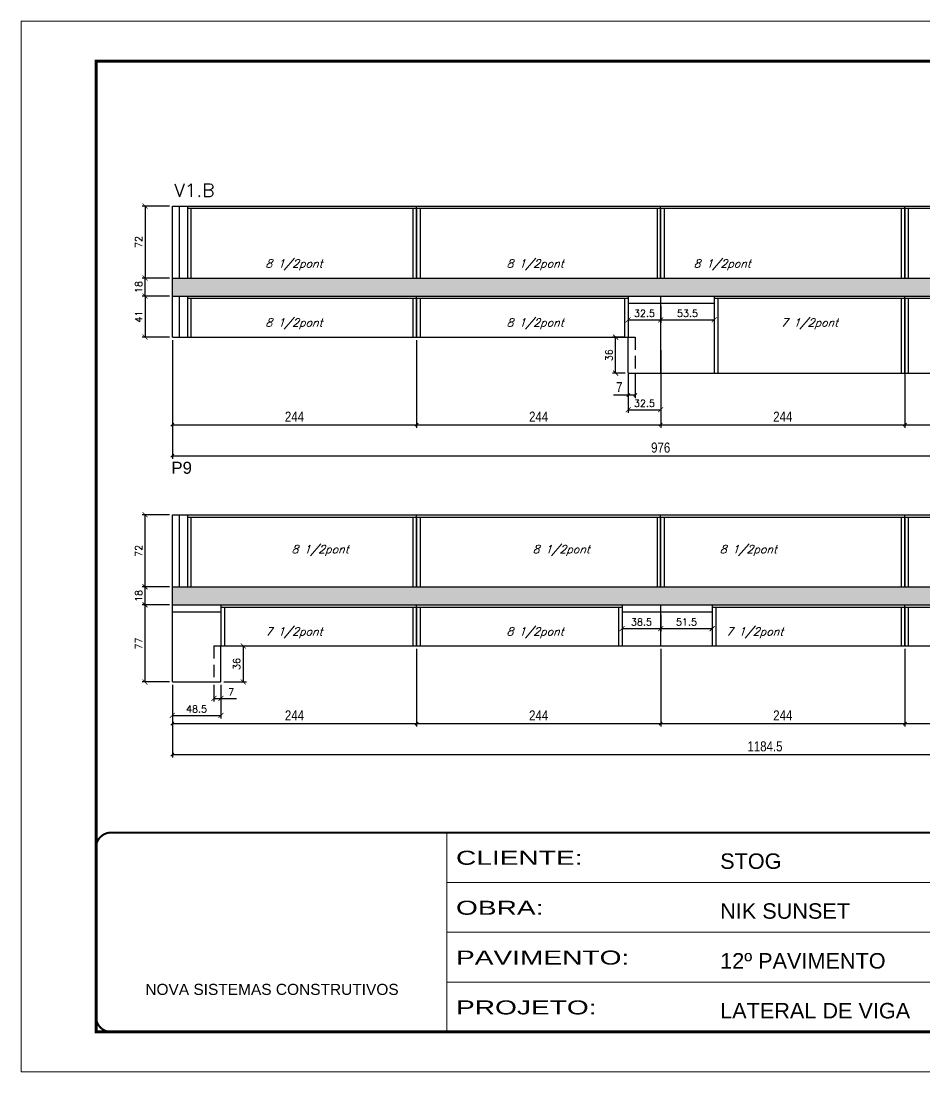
# Model space of a CAD drawing. Extents: x -10448 to -1189, y -11772 to 17235.
# Drawn here: x -7265 to -6361, y 14646 to 15696 of the extents above; entities that cross this region are included whole.
import ezdxf

# ---------------------------------------------------------------- set-up
doc = ezdxf.new("R2010")
doc.units = 0
for name, pattern in [('CONTINUO', [0]), ('DASHED', [0.75, 0.5, -0.25]), ('HIDDEN', [0.375, 0.25, -0.125])]:
    doc.linetypes.add(name, pattern=pattern)
for name, color, linetype in [('5', 5, 'Continuous'), ('COTA', 241, 'Continuous'), ('Painéis', 200, 'Continuous'), ('SARR_2.2x7', 40, 'Continuous'), ('SARR_3.5x7', 81, 'Continuous'), ('texto', 7, 'Continuous')]:
    doc.layers.add(name, color=color, linetype=linetype)
for name, color, linetype, lineweight in [('Folhas', 255, 'Continuous', 9), ('SARRAFO DE PRESSAO', 251, 'DASHED', 9), ('Texto Seção', 7, 'Continuous', 15)]:
    doc.layers.add(name, color=color, linetype=linetype, lineweight=lineweight)
doc.styles.add('ARIAL', font='arial.ttf')
doc.styles.add('COTA TECNICA', font='techl___.ttf', dxfattribs={"height": 10})
doc.styles.add('REGUA-120', font='ROMANS.shx', dxfattribs={"height": 15})
doc.styles.add('Romans', font='romans.shx')
doc.styles.get("Standard").update_dxf_attribs({"font": 'arial.ttf'})
doc.styles.add('Tecnologia', font='')
doc.styles.get('Tecnologia').set_extended_font_data('Forgotten Futurist')
doc.dimstyles.new('Cota Paínel', dxfattribs={"dimtxt": 7, "dimasz": 5, "dimexe": 3, "dimexo": 3, "dimgap": 3, "dimtad": 1, "dimdec": 1, "dimzin": 12, "dimdsep": 46, "dimtxsty": 'Romans', "dimblk": 'ARCHTICK', "dimcen": 0, "dimclrd": 4, "dimclre": 4, "dimclrt": 1, "dimadec": 1, "dimazin": 3, "dimtfac": 1, "dimtdec": 1, "dimtmove": 0, "dimatfit": 3, "dimldrblk": 'OBLIQUE', "dimfxl": 1, "dimtolj": 1, "dimtzin": 12, "dimarcsym": 0})
doc.dimstyles.new('PAINEL', dxfattribs={"dimtxt": 10, "dimasz": 3, "dimexe": 3, "dimexo": 3, "dimgap": 3, "dimtad": 1, "dimdec": 1, "dimzin": 12, "dimdsep": 46, "dimtxsty": 'COTA TECNICA', "dimblk1": 'OBLIQUE', "dimblk2": 'OBLIQUE', "dimsah": 1, "dimcen": 0.9, "dimclrd": 4, "dimclre": 4, "dimclrt": 240, "dimadec": 1, "dimazin": 3, "dimtfac": 1, "dimtdec": 1, "dimtmove": 0, "dimatfit": 3, "dimfxl": 1, "dimtolj": 1, "dimtzin": 12, "dimarcsym": 0})

# ---------------------------------------------------------------- blocks, each defined once
blk = doc.blocks.new('9999999999')
at = {"color": 30, "linetype": 'CONTINUO'}
for p, q in [((98564.6, 34230.2), (98564.6, 34429.4)), ((98564.6, 34379.6), (99584, 34379.6)), ((98564.6, 34329.8), (99488, 34329.8)), ((98564.6, 34280), (99488, 34280))]:
    blk.add_line(p, q, dxfattribs=at)
at = {"color": 30, "linetype": 'CONTINUO', "const_width": 2}
blk.add_lwpolyline([(99584, 34230.2), (99584, 34414.4, 0.414214), (99569, 34429.4), (98229, 34429.4, 0.414214), (98214, 34414.4), (98214, 34245.2, 0.414214), (98229, 34230.2), (99584, 34230.2)], format="xyb", dxfattribs=at)
at = {"layer": 'Folhas'}
blk.add_lwpolyline([(98139, 34190.2), (99624, 34190.2), (99624, 35240.2), (98139, 35240.2)], close=True, dxfattribs=at)
at = {"layer": 'Folhas', "color": 30, "const_width": 3}
blk.add_lwpolyline([(98214, 34230.2), (99584, 34230.2), (99584, 35200.2), (98214, 35200.2)], close=True, dxfattribs=at)
at = {"color": 7, "linetype": 'Continuous', "ltscale": 5, "style": 'ARIAL'}
for s, height, p in [('STOG', 15.48, (98837.7, 34393.1)), ('NIK SUNSET', 15.48, (98837.7, 34343.3)), ('12º PAVIMENTO', 15.483, (98837.7, 34293.5)), ('NOVA SISTEMAS CONSTRUTIVOS', 11.059, (98263.2, 34267.2)), ('LATERAL DE VIGA', 15.483, (98837.7, 34243.7))]:
    blk.add_text(s, height=height, dxfattribs=at).set_placement(p)
at = {"layer": 'Folhas', "color": 7, "style": 'Tecnologia', "width": 1.5}
for s, p in [('CLIENTE:', (98573.7, 34397.2)), ('OBRA:', (98573.7, 34347.3)), ('PAVIMENTO:', (98573.7, 34297.5)), ('PROJETO:', (98573.7, 34247.7))]:
    blk.add_text(s, height=14, dxfattribs=at).set_placement(p)
blk = doc.blocks.new('_Oblique')
at = {"color": 0, "linetype": 'ByBlock', "lineweight": -2}
blk.add_line((-0.5, -0.5), (0.5, 0.5), dxfattribs=at)
blk = doc.blocks.new('*D52')
at = {"layer": 'COTA', "color": 4, "linetype": 'ByBlock', "lineweight": -2, "transparency": 16777216}
for p, q in [((-7113.5, 15376.8), (-7113.5, 15289.3)), ((-6869.5, 15376.8), (-6869.5, 15289.3)), ((-7113.5, 15292.3), (-6869.5, 15292.3))]:
    blk.add_line(p, q, dxfattribs=at)
at = {"layer": 'Defpoints', "color": 0, "linetype": 'ByBlock', "transparency": 16777216}
for p in [(-7113.5, 15379.8), (-6869.5, 15379.8), (-6869.5, 15292.3)]:
    blk.add_point(p, dxfattribs=at)
at = {"layer": 'COTA', "color": 4, "linetype": 'ByBlock', "lineweight": -2, "transparency": 16777216, "xscale": 3, "yscale": 3, "zscale": 3, "rotation": 180}
blk.add_blockref('_Oblique', (-7113.5, 15292.3), dxfattribs=at)
at = {"layer": 'COTA', "color": 4, "linetype": 'ByBlock', "lineweight": -2, "transparency": 16777216, "xscale": 3, "yscale": 3, "zscale": 3}
blk.add_blockref('_Oblique', (-6869.5, 15292.3), dxfattribs=at)
at = {"layer": 'COTA', "color": 240, "linetype": 'ByBlock', "transparency": 16777216, "insert": (-6991.5, 15300.4), "char_height": 10, "attachment_point": 5, "style": 'COTA TECNICA'}
blk.add_mtext('\\A1;244', dxfattribs=at)
blk = doc.blocks.new('*D53')
at = {"layer": 'COTA', "color": 4, "linetype": 'ByBlock', "lineweight": -2, "transparency": 16777216}
for p, q in [((-6869.5, 15376.8), (-6869.5, 15289.3)), ((-6625.5, 15366.8), (-6625.5, 15289.3)), ((-6869.5, 15292.3), (-6625.5, 15292.3))]:
    blk.add_line(p, q, dxfattribs=at)
at = {"layer": 'Defpoints', "color": 0, "linetype": 'ByBlock', "transparency": 16777216}
for p in [(-6869.5, 15379.8), (-6625.5, 15369.8), (-6625.5, 15292.3)]:
    blk.add_point(p, dxfattribs=at)
at = {"layer": 'COTA', "color": 4, "linetype": 'ByBlock', "lineweight": -2, "transparency": 16777216, "xscale": 3, "yscale": 3, "zscale": 3, "rotation": 180}
blk.add_blockref('_Oblique', (-6869.5, 15292.3), dxfattribs=at)
at = {"layer": 'COTA', "color": 4, "linetype": 'ByBlock', "lineweight": -2, "transparency": 16777216, "xscale": 3, "yscale": 3, "zscale": 3}
blk.add_blockref('_Oblique', (-6625.5, 15292.3), dxfattribs=at)
at = {"layer": 'COTA', "color": 240, "linetype": 'ByBlock', "transparency": 16777216, "insert": (-6747.5, 15300.4), "char_height": 10, "attachment_point": 5, "style": 'COTA TECNICA'}
blk.add_mtext('\\A1;244', dxfattribs=at)
blk = doc.blocks.new('*D54')
at = {"layer": 'COTA', "color": 4, "linetype": 'ByBlock', "lineweight": -2, "transparency": 16777216}
for p, q in [((-7113.5, 15376.8), (-7113.5, 15258.3)), ((-6137.5, 15366.8), (-6137.5, 15258.3)), ((-7113.5, 15261.3), (-6137.5, 15261.3))]:
    blk.add_line(p, q, dxfattribs=at)
at = {"layer": 'Defpoints', "color": 0, "linetype": 'ByBlock', "transparency": 16777216}
for p in [(-7113.5, 15379.8), (-6137.5, 15369.8), (-6137.5, 15261.3)]:
    blk.add_point(p, dxfattribs=at)
at = {"layer": 'COTA', "color": 4, "linetype": 'ByBlock', "lineweight": -2, "transparency": 16777216, "xscale": 3, "yscale": 3, "zscale": 3, "rotation": 180}
blk.add_blockref('_Oblique', (-7113.5, 15261.3), dxfattribs=at)
at = {"layer": 'COTA', "color": 4, "linetype": 'ByBlock', "lineweight": -2, "transparency": 16777216, "xscale": 3, "yscale": 3, "zscale": 3}
blk.add_blockref('_Oblique', (-6137.5, 15261.3), dxfattribs=at)
at = {"layer": 'COTA', "color": 240, "linetype": 'ByBlock', "transparency": 16777216, "insert": (-6625.5, 15269.4), "char_height": 10, "attachment_point": 5, "style": 'COTA TECNICA'}
blk.add_mtext('\\A1;976', dxfattribs=at)
blk = doc.blocks.new('*D55')
at = {"layer": 'COTA', "color": 4, "linetype": 'ByBlock', "lineweight": -2, "transparency": 16777216}
for p, q in [((-6381.5, 15366.8), (-6381.5, 15289.3)), ((-6137.5, 15354.6), (-6137.5, 15289.3)), ((-6381.5, 15292.3), (-6137.5, 15292.3))]:
    blk.add_line(p, q, dxfattribs=at)
at = {"layer": 'Defpoints', "color": 0, "linetype": 'ByBlock', "transparency": 16777216}
for p in [(-6381.5, 15369.8), (-6137.5, 15357.6), (-6137.5, 15292.3)]:
    blk.add_point(p, dxfattribs=at)
at = {"layer": 'COTA', "color": 4, "linetype": 'ByBlock', "lineweight": -2, "transparency": 16777216, "xscale": 3, "yscale": 3, "zscale": 3, "rotation": 180}
blk.add_blockref('_Oblique', (-6381.5, 15292.3), dxfattribs=at)
at = {"layer": 'COTA', "color": 4, "linetype": 'ByBlock', "lineweight": -2, "transparency": 16777216, "xscale": 3, "yscale": 3, "zscale": 3}
blk.add_blockref('_Oblique', (-6137.5, 15292.3), dxfattribs=at)
at = {"layer": 'COTA', "color": 240, "linetype": 'ByBlock', "transparency": 16777216, "insert": (-6259.5, 15300.4), "char_height": 10, "attachment_point": 5, "style": 'COTA TECNICA'}
blk.add_mtext('\\A1;244', dxfattribs=at)
blk = doc.blocks.new('*D56')
at = {"layer": 'COTA', "color": 4, "linetype": 'ByBlock', "lineweight": -2, "transparency": 16777216}
for p, q in [((-6625.5, 15366.8), (-6625.5, 15289.3)), ((-6381.5, 15340.8), (-6381.5, 15289.3)), ((-6625.5, 15292.3), (-6381.5, 15292.3))]:
    blk.add_line(p, q, dxfattribs=at)
at = {"layer": 'Defpoints', "color": 0, "linetype": 'ByBlock', "transparency": 16777216}
for p in [(-6625.5, 15369.8), (-6381.5, 15343.8), (-6381.5, 15292.3)]:
    blk.add_point(p, dxfattribs=at)
at = {"layer": 'COTA', "color": 4, "linetype": 'ByBlock', "lineweight": -2, "transparency": 16777216, "xscale": 3, "yscale": 3, "zscale": 3, "rotation": 180}
blk.add_blockref('_Oblique', (-6625.5, 15292.3), dxfattribs=at)
at = {"layer": 'COTA', "color": 4, "linetype": 'ByBlock', "lineweight": -2, "transparency": 16777216, "xscale": 3, "yscale": 3, "zscale": 3}
blk.add_blockref('_Oblique', (-6381.5, 15292.3), dxfattribs=at)
at = {"layer": 'COTA', "color": 240, "linetype": 'ByBlock', "transparency": 16777216, "insert": (-6503.5, 15300.4), "char_height": 10, "attachment_point": 5, "style": 'COTA TECNICA'}
blk.add_mtext('\\A1;244', dxfattribs=at)
blk = doc.blocks.new('_ArchTick')
at = {"color": 0, "linetype": 'ByBlock', "const_width": 0.15}
blk.add_lwpolyline([(-0.5, -0.5), (0.5, 0.5)], dxfattribs=at)
blk = doc.blocks.new('*D57')
at = {"layer": 'COTA', "color": 4, "lineweight": -2, "transparency": 16777216}
for p, q in [((-6658, 15410.8), (-6658, 15394.1)), ((-6625.5, 15410.8), (-6625.5, 15394.1)), ((-6658, 15397.1), (-6625.5, 15397.1))]:
    blk.add_line(p, q, dxfattribs=at)
at = {"layer": 'Defpoints', "color": 0, "transparency": 16777216}
for p in [(-6658, 15413.8), (-6625.5, 15413.8), (-6625.5, 15397.1)]:
    blk.add_point(p, dxfattribs=at)
at = {"layer": 'COTA', "color": 4, "lineweight": -2, "transparency": 16777216, "xscale": 5, "yscale": 5, "zscale": 5, "rotation": 180}
blk.add_blockref('_ArchTick', (-6658, 15397.1), dxfattribs=at)
at = {"layer": 'COTA', "color": 4, "lineweight": -2, "transparency": 16777216, "xscale": 5, "yscale": 5, "zscale": 5}
blk.add_blockref('_ArchTick', (-6625.5, 15397.1), dxfattribs=at)
at = {"layer": 'COTA', "color": 1, "transparency": 16777216, "insert": (-6641.8, 15403.6), "char_height": 7, "attachment_point": 5, "style": 'Romans'}
blk.add_mtext('\\A1;32.5', dxfattribs=at)
blk = doc.blocks.new('*D58')
at = {"layer": 'COTA', "color": 4, "lineweight": -2, "transparency": 16777216}
for p, q in [((-6625.5, 15410.8), (-6625.5, 15394.1)), ((-6572, 15410.8), (-6572, 15394.1)), ((-6625.5, 15397.1), (-6572, 15397.1))]:
    blk.add_line(p, q, dxfattribs=at)
at = {"layer": 'Defpoints', "color": 0, "transparency": 16777216}
for p in [(-6625.5, 15413.8), (-6572, 15413.8), (-6572, 15397.1)]:
    blk.add_point(p, dxfattribs=at)
at = {"layer": 'COTA', "color": 4, "lineweight": -2, "transparency": 16777216, "xscale": 5, "yscale": 5, "zscale": 5, "rotation": 180}
blk.add_blockref('_ArchTick', (-6625.5, 15397.1), dxfattribs=at)
at = {"layer": 'COTA', "color": 4, "lineweight": -2, "transparency": 16777216, "xscale": 5, "yscale": 5, "zscale": 5}
blk.add_blockref('_ArchTick', (-6572, 15397.1), dxfattribs=at)
at = {"layer": 'COTA', "color": 1, "transparency": 16777216, "insert": (-6598.8, 15403.6), "char_height": 7, "attachment_point": 5, "style": 'Romans'}
blk.add_mtext('\\A1;53.5', dxfattribs=at)
blk = doc.blocks.new('*D60')
at = {"layer": 'COTA', "color": 4, "linetype": 'ByBlock', "lineweight": -2, "transparency": 16777216}
for p, q in [((-6869.5, 15068.3), (-6869.5, 14990.8)), ((-7113.5, 15032.3), (-7113.5, 14990.8)), ((-7113.5, 14993.8), (-6869.5, 14993.8))]:
    blk.add_line(p, q, dxfattribs=at)
at = {"layer": 'Defpoints', "color": 0, "linetype": 'ByBlock', "transparency": 16777216}
for p in [(-6869.5, 15071.3), (-7113.5, 15035.3), (-6869.5, 14993.8)]:
    blk.add_point(p, dxfattribs=at)
at = {"layer": 'COTA', "color": 4, "linetype": 'ByBlock', "lineweight": -2, "transparency": 16777216, "xscale": 3, "yscale": 3, "zscale": 3, "rotation": 180}
blk.add_blockref('_Oblique', (-7113.5, 14993.8), dxfattribs=at)
at = {"layer": 'COTA', "color": 4, "linetype": 'ByBlock', "lineweight": -2, "transparency": 16777216, "xscale": 3, "yscale": 3, "zscale": 3}
blk.add_blockref('_Oblique', (-6869.5, 14993.8), dxfattribs=at)
at = {"layer": 'COTA', "color": 240, "linetype": 'ByBlock', "transparency": 16777216, "insert": (-6991.5, 15001.9), "char_height": 10, "attachment_point": 5, "style": 'COTA TECNICA'}
blk.add_mtext('\\A1;244', dxfattribs=at)
blk = doc.blocks.new('*D61')
at = {"layer": 'COTA', "color": 4, "linetype": 'ByBlock', "lineweight": -2, "transparency": 16777216}
for p, q in [((-6869.5, 15068.3), (-6869.5, 14990.8)), ((-6625.5, 15068.3), (-6625.5, 14990.8)), ((-6869.5, 14993.8), (-6625.5, 14993.8))]:
    blk.add_line(p, q, dxfattribs=at)
at = {"layer": 'Defpoints', "color": 0, "linetype": 'ByBlock', "transparency": 16777216}
for p in [(-6869.5, 15071.3), (-6625.5, 15071.3), (-6625.5, 14993.8)]:
    blk.add_point(p, dxfattribs=at)
at = {"layer": 'COTA', "color": 4, "linetype": 'ByBlock', "lineweight": -2, "transparency": 16777216, "xscale": 3, "yscale": 3, "zscale": 3, "rotation": 180}
blk.add_blockref('_Oblique', (-6869.5, 14993.8), dxfattribs=at)
at = {"layer": 'COTA', "color": 4, "linetype": 'ByBlock', "lineweight": -2, "transparency": 16777216, "xscale": 3, "yscale": 3, "zscale": 3}
blk.add_blockref('_Oblique', (-6625.5, 14993.8), dxfattribs=at)
at = {"layer": 'COTA', "color": 240, "linetype": 'ByBlock', "transparency": 16777216, "insert": (-6747.5, 15001.9), "char_height": 10, "attachment_point": 5, "style": 'COTA TECNICA'}
blk.add_mtext('\\A1;244', dxfattribs=at)
blk = doc.blocks.new('*D62')
at = {"layer": 'COTA', "color": 4, "linetype": 'ByBlock', "lineweight": -2, "transparency": 16777216}
for p, q in [((-5929, 15068.3), (-5929, 14959.8)), ((-7113.5, 15032.3), (-7113.5, 14959.8)), ((-7113.5, 14962.8), (-5929, 14962.8))]:
    blk.add_line(p, q, dxfattribs=at)
at = {"layer": 'Defpoints', "color": 0, "linetype": 'ByBlock', "transparency": 16777216}
for p in [(-5929, 15071.3), (-7113.5, 15035.3), (-5929, 14962.8)]:
    blk.add_point(p, dxfattribs=at)
at = {"layer": 'COTA', "color": 4, "linetype": 'ByBlock', "lineweight": -2, "transparency": 16777216, "xscale": 3, "yscale": 3, "zscale": 3, "rotation": 180}
blk.add_blockref('_Oblique', (-7113.5, 14962.8), dxfattribs=at)
at = {"layer": 'COTA', "color": 4, "linetype": 'ByBlock', "lineweight": -2, "transparency": 16777216, "xscale": 3, "yscale": 3, "zscale": 3}
blk.add_blockref('_Oblique', (-5929, 14962.8), dxfattribs=at)
at = {"layer": 'COTA', "color": 240, "linetype": 'ByBlock', "transparency": 16777216, "insert": (-6521.3, 14970.9), "char_height": 10, "attachment_point": 5, "style": 'COTA TECNICA'}
blk.add_mtext('\\A1;1184.5', dxfattribs=at)
blk = doc.blocks.new('*D63')
at = {"layer": 'COTA', "color": 4, "linetype": 'ByBlock', "lineweight": -2, "transparency": 16777216}
for p, q in [((-6381.5, 15068.3), (-6381.5, 14990.8)), ((-6137.5, 15056), (-6137.5, 14990.8)), ((-6381.5, 14993.8), (-6137.5, 14993.8))]:
    blk.add_line(p, q, dxfattribs=at)
at = {"layer": 'Defpoints', "color": 0, "linetype": 'ByBlock', "transparency": 16777216}
for p in [(-6381.5, 15071.3), (-6137.5, 15059), (-6137.5, 14993.8)]:
    blk.add_point(p, dxfattribs=at)
at = {"layer": 'COTA', "color": 4, "linetype": 'ByBlock', "lineweight": -2, "transparency": 16777216, "xscale": 3, "yscale": 3, "zscale": 3, "rotation": 180}
blk.add_blockref('_Oblique', (-6381.5, 14993.8), dxfattribs=at)
at = {"layer": 'COTA', "color": 4, "linetype": 'ByBlock', "lineweight": -2, "transparency": 16777216, "xscale": 3, "yscale": 3, "zscale": 3}
blk.add_blockref('_Oblique', (-6137.5, 14993.8), dxfattribs=at)
at = {"layer": 'COTA', "color": 240, "linetype": 'ByBlock', "transparency": 16777216, "insert": (-6259.5, 15001.9), "char_height": 10, "attachment_point": 5, "style": 'COTA TECNICA'}
blk.add_mtext('\\A1;244', dxfattribs=at)
blk = doc.blocks.new('*D67')
at = {"layer": 'COTA', "color": 4, "linetype": 'ByBlock', "lineweight": -2, "transparency": 16777216}
for p, q in [((-6625.5, 15068.3), (-6625.5, 14990.8)), ((-6381.5, 15068.3), (-6381.5, 14990.8)), ((-6625.5, 14993.8), (-6381.5, 14993.8))]:
    blk.add_line(p, q, dxfattribs=at)
at = {"layer": 'Defpoints', "color": 0, "linetype": 'ByBlock', "transparency": 16777216}
for p in [(-6625.5, 15071.3), (-6381.5, 15071.3), (-6381.5, 14993.8)]:
    blk.add_point(p, dxfattribs=at)
at = {"layer": 'COTA', "color": 4, "linetype": 'ByBlock', "lineweight": -2, "transparency": 16777216, "xscale": 3, "yscale": 3, "zscale": 3, "rotation": 180}
blk.add_blockref('_Oblique', (-6625.5, 14993.8), dxfattribs=at)
at = {"layer": 'COTA', "color": 4, "linetype": 'ByBlock', "lineweight": -2, "transparency": 16777216, "xscale": 3, "yscale": 3, "zscale": 3}
blk.add_blockref('_Oblique', (-6381.5, 14993.8), dxfattribs=at)
at = {"layer": 'COTA', "color": 240, "linetype": 'ByBlock', "transparency": 16777216, "insert": (-6503.5, 15001.9), "char_height": 10, "attachment_point": 5, "style": 'COTA TECNICA'}
blk.add_mtext('\\A1;244', dxfattribs=at)
blk = doc.blocks.new('*D64')
at = {"layer": 'COTA', "color": 4, "lineweight": -2, "transparency": 16777216}
for p, q in [((-6664, 15102.3), (-6664, 15085.6)), ((-6625.5, 15102.3), (-6625.5, 15085.6)), ((-6664, 15088.6), (-6625.5, 15088.6))]:
    blk.add_line(p, q, dxfattribs=at)
at = {"layer": 'Defpoints', "color": 0, "transparency": 16777216}
for p in [(-6664, 15105.3), (-6625.5, 15105.3), (-6625.5, 15088.6)]:
    blk.add_point(p, dxfattribs=at)
at = {"layer": 'COTA', "color": 4, "lineweight": -2, "transparency": 16777216, "xscale": 5, "yscale": 5, "zscale": 5, "rotation": 180}
blk.add_blockref('_ArchTick', (-6664, 15088.6), dxfattribs=at)
at = {"layer": 'COTA', "color": 4, "lineweight": -2, "transparency": 16777216, "xscale": 5, "yscale": 5, "zscale": 5}
blk.add_blockref('_ArchTick', (-6625.5, 15088.6), dxfattribs=at)
at = {"layer": 'COTA', "color": 1, "transparency": 16777216, "insert": (-6644.8, 15095.1), "char_height": 7, "attachment_point": 5, "style": 'Romans'}
blk.add_mtext('\\A1;38.5', dxfattribs=at)
blk = doc.blocks.new('*D65')
at = {"layer": 'COTA', "color": 4, "lineweight": -2, "transparency": 16777216}
for p, q in [((-6625.5, 15102.3), (-6625.5, 15085.6)), ((-6574, 15102.3), (-6574, 15085.6)), ((-6625.5, 15088.6), (-6574, 15088.6))]:
    blk.add_line(p, q, dxfattribs=at)
at = {"layer": 'Defpoints', "color": 0, "transparency": 16777216}
for p in [(-6625.5, 15105.3), (-6574, 15105.3), (-6574, 15088.6)]:
    blk.add_point(p, dxfattribs=at)
at = {"layer": 'COTA', "color": 4, "lineweight": -2, "transparency": 16777216, "xscale": 5, "yscale": 5, "zscale": 5, "rotation": 180}
blk.add_blockref('_ArchTick', (-6625.5, 15088.6), dxfattribs=at)
at = {"layer": 'COTA', "color": 4, "lineweight": -2, "transparency": 16777216, "xscale": 5, "yscale": 5, "zscale": 5}
blk.add_blockref('_ArchTick', (-6574, 15088.6), dxfattribs=at)
at = {"layer": 'COTA', "color": 1, "transparency": 16777216, "insert": (-6599.8, 15095.1), "char_height": 7, "attachment_point": 5, "style": 'Romans'}
blk.add_mtext('\\A1;51.5', dxfattribs=at)
blk = doc.blocks.new('*D70')
at = {"layer": 'COTA', "color": 4, "linetype": 'ByBlock', "lineweight": -2, "transparency": 16777216}
for p, q in [((-6658, 15342.9), (-6658, 15318.9)), ((-6651, 15342.9), (-6651, 15318.9)), ((-6658, 15321.9), (-6672.8, 15321.9)), ((-6651, 15321.9), (-6658, 15321.9))]:
    blk.add_line(p, q, dxfattribs=at)
at = {"layer": 'Defpoints', "color": 0, "linetype": 'ByBlock', "transparency": 16777216}
for p in [(-6658, 15345.9), (-6651, 15345.9), (-6658, 15321.9)]:
    blk.add_point(p, dxfattribs=at)
at = {"layer": 'COTA', "color": 4, "linetype": 'ByBlock', "lineweight": -2, "transparency": 16777216, "xscale": 3, "yscale": 3, "zscale": 3, "rotation": 180}
blk.add_blockref('_Oblique', (-6658, 15321.9), dxfattribs=at)
at = {"layer": 'COTA', "color": 4, "linetype": 'ByBlock', "lineweight": -2, "transparency": 16777216, "xscale": 3, "yscale": 3, "zscale": 3}
blk.add_blockref('_Oblique', (-6651, 15321.9), dxfattribs=at)
at = {"layer": 'COTA', "color": 240, "linetype": 'ByBlock', "transparency": 16777216, "insert": (-6666.9, 15329.9), "char_height": 10, "attachment_point": 5, "style": 'COTA TECNICA'}
blk.add_mtext('\\A1;7', dxfattribs=at)
blk = doc.blocks.new('*D71')
at = {"layer": 'COTA', "color": 4, "lineweight": -2, "transparency": 16777216}
for p, q in [((-7072, 15032.3), (-7072, 15015.9)), ((-7065, 15032.3), (-7065, 15015.9)), ((-7072, 15018.9), (-7065, 15018.9)), ((-7065, 15018.9), (-7049.4, 15018.9))]:
    blk.add_line(p, q, dxfattribs=at)
at = {"layer": 'Defpoints', "color": 0, "transparency": 16777216}
for p in [(-7072, 15035.3), (-7065, 15035.3), (-7065, 15018.9)]:
    blk.add_point(p, dxfattribs=at)
at = {"layer": 'COTA', "color": 4, "lineweight": -2, "transparency": 16777216, "xscale": 5, "yscale": 5, "zscale": 5, "rotation": 180}
blk.add_blockref('_ArchTick', (-7072, 15018.9), dxfattribs=at)
at = {"layer": 'COTA', "color": 4, "lineweight": -2, "transparency": 16777216, "xscale": 5, "yscale": 5, "zscale": 5}
blk.add_blockref('_ArchTick', (-7065, 15018.9), dxfattribs=at)
at = {"layer": 'COTA', "color": 1, "transparency": 16777216, "insert": (-7054.7, 15025.4), "char_height": 7, "attachment_point": 5, "style": 'Romans'}
blk.add_mtext('\\A1;7', dxfattribs=at)
blk = doc.blocks.new('*D72')
at = {"layer": 'COTA', "color": 4, "lineweight": -2, "transparency": 16777216}
for p, q in [((-7116.5, 15510.8), (-7143.8, 15510.8)), ((-7140.8, 15510.8), (-7140.8, 15438.8)), ((-7116.5, 15438.8), (-7143.8, 15438.8))]:
    blk.add_line(p, q, dxfattribs=at)
at = {"layer": 'Defpoints', "color": 0, "transparency": 16777216}
for p in [(-7113.5, 15510.8), (-7140.8, 15438.8), (-7113.5, 15438.8)]:
    blk.add_point(p, dxfattribs=at)
at = {"layer": 'COTA', "color": 4, "lineweight": -2, "transparency": 16777216, "xscale": 5, "yscale": 5, "zscale": 5}
for p, rotation in [((-7140.8, 15510.8), 90), ((-7140.8, 15438.8), 270)]:
    blk.add_blockref('_ArchTick', p, dxfattribs=dict(at, rotation=rotation))
at = {"layer": 'COTA', "color": 1, "transparency": 16777216, "insert": (-7147.3, 15474.8), "char_height": 7, "attachment_point": 5, "rotation": 90, "style": 'Romans'}
blk.add_mtext('\\A1;72', dxfattribs=at)
blk = doc.blocks.new('*D73')
at = {"layer": 'COTA', "color": 4, "lineweight": -2, "transparency": 16777216}
for p, q in [((-7116.5, 15438.8), (-7143.8, 15438.8)), ((-7140.8, 15420.8), (-7140.8, 15438.8)), ((-7116.5, 15420.8), (-7143.8, 15420.8))]:
    blk.add_line(p, q, dxfattribs=at)
at = {"layer": 'Defpoints', "color": 0, "transparency": 16777216}
for p in [(-7140.8, 15438.8), (-7113.5, 15438.8), (-7113.5, 15420.8)]:
    blk.add_point(p, dxfattribs=at)
at = {"layer": 'COTA', "color": 4, "lineweight": -2, "transparency": 16777216, "xscale": 5, "yscale": 5, "zscale": 5}
for p, rotation in [((-7140.8, 15438.8), 90), ((-7140.8, 15420.8), 270)]:
    blk.add_blockref('_ArchTick', p, dxfattribs=dict(at, rotation=rotation))
at = {"layer": 'COTA', "color": 1, "transparency": 16777216, "insert": (-7147.3, 15429.8), "char_height": 7, "attachment_point": 5, "rotation": 90, "style": 'Romans'}
blk.add_mtext('\\A1;18', dxfattribs=at)
blk = doc.blocks.new('*D74')
at = {"layer": 'COTA', "color": 4, "lineweight": -2, "transparency": 16777216}
for p, q in [((-7116.5, 15420.8), (-7143.8, 15420.8)), ((-7140.8, 15420.8), (-7140.8, 15379.8)), ((-7116.5, 15379.8), (-7143.8, 15379.8))]:
    blk.add_line(p, q, dxfattribs=at)
at = {"layer": 'Defpoints', "color": 0, "transparency": 16777216}
for p in [(-7113.5, 15420.8), (-7140.8, 15379.8), (-7113.5, 15379.8)]:
    blk.add_point(p, dxfattribs=at)
at = {"layer": 'COTA', "color": 4, "lineweight": -2, "transparency": 16777216, "xscale": 5, "yscale": 5, "zscale": 5}
for p, rotation in [((-7140.8, 15420.8), 90), ((-7140.8, 15379.8), 270)]:
    blk.add_blockref('_ArchTick', p, dxfattribs=dict(at, rotation=rotation))
at = {"layer": 'COTA', "color": 1, "transparency": 16777216, "insert": (-7147.3, 15400.3), "char_height": 7, "attachment_point": 5, "rotation": 90, "style": 'Romans'}
blk.add_mtext('\\A1;41', dxfattribs=at)
blk = doc.blocks.new('*D81')
at = {"layer": 'COTA', "color": 4, "lineweight": -2, "transparency": 16777216}
for p, q in [((-7116.5, 15202.3), (-7143.8, 15202.3)), ((-7140.8, 15130.3), (-7140.8, 15202.3)), ((-7116.5, 15130.3), (-7143.8, 15130.3))]:
    blk.add_line(p, q, dxfattribs=at)
at = {"layer": 'Defpoints', "color": 0, "transparency": 16777216}
for p in [(-7140.8, 15202.3), (-7113.5, 15202.3), (-7113.5, 15130.3)]:
    blk.add_point(p, dxfattribs=at)
at = {"layer": 'COTA', "color": 4, "lineweight": -2, "transparency": 16777216, "xscale": 5, "yscale": 5, "zscale": 5}
for p, rotation in [((-7140.8, 15202.3), 90), ((-7140.8, 15130.3), 270)]:
    blk.add_blockref('_ArchTick', p, dxfattribs=dict(at, rotation=rotation))
at = {"layer": 'COTA', "color": 1, "transparency": 16777216, "insert": (-7147.3, 15166.3), "char_height": 7, "attachment_point": 5, "rotation": 90, "style": 'Romans'}
blk.add_mtext('\\A1;72', dxfattribs=at)
blk = doc.blocks.new('*D82')
at = {"layer": 'COTA', "color": 4, "lineweight": -2, "transparency": 16777216}
for p, q in [((-7116.5, 15130.3), (-7143.8, 15130.3)), ((-7140.8, 15112.3), (-7140.8, 15130.3)), ((-7116.5, 15112.3), (-7143.8, 15112.3))]:
    blk.add_line(p, q, dxfattribs=at)
at = {"layer": 'Defpoints', "color": 0, "transparency": 16777216}
for p in [(-7140.8, 15130.3), (-7113.5, 15130.3), (-7113.5, 15112.3)]:
    blk.add_point(p, dxfattribs=at)
at = {"layer": 'COTA', "color": 4, "lineweight": -2, "transparency": 16777216, "xscale": 5, "yscale": 5, "zscale": 5}
for p, rotation in [((-7140.8, 15130.3), 90), ((-7140.8, 15112.3), 270)]:
    blk.add_blockref('_ArchTick', p, dxfattribs=dict(at, rotation=rotation))
at = {"layer": 'COTA', "color": 1, "transparency": 16777216, "insert": (-7147.3, 15121.3), "char_height": 7, "attachment_point": 5, "rotation": 90, "style": 'Romans'}
blk.add_mtext('\\A1;18', dxfattribs=at)
blk = doc.blocks.new('*D83')
at = {"layer": 'COTA', "color": 4, "lineweight": -2, "transparency": 16777216}
for p, q in [((-7116.5, 15112.3), (-7143.8, 15112.3)), ((-7140.8, 15035.3), (-7140.8, 15112.3)), ((-7116.5, 15035.3), (-7143.8, 15035.3))]:
    blk.add_line(p, q, dxfattribs=at)
at = {"layer": 'Defpoints', "color": 0, "transparency": 16777216}
for p in [(-7140.8, 15112.3), (-7113.5, 15112.3), (-7113.5, 15035.3)]:
    blk.add_point(p, dxfattribs=at)
at = {"layer": 'COTA', "color": 4, "lineweight": -2, "transparency": 16777216, "xscale": 5, "yscale": 5, "zscale": 5}
for p, rotation in [((-7140.8, 15112.3), 90), ((-7140.8, 15035.3), 270)]:
    blk.add_blockref('_ArchTick', p, dxfattribs=dict(at, rotation=rotation))
at = {"layer": 'COTA', "color": 1, "transparency": 16777216, "insert": (-7147.3, 15073.8), "char_height": 7, "attachment_point": 5, "rotation": 90, "style": 'Romans'}
blk.add_mtext('\\A1;77', dxfattribs=at)
blk = doc.blocks.new('*D153')
at = {"layer": 'COTA', "color": 4, "lineweight": -2, "transparency": 16777216}
for p, q in [((-7113.5, 15032.3), (-7113.5, 14998.9)), ((-7065, 15032.3), (-7065, 14998.9)), ((-7113.5, 15001.9), (-7065, 15001.9))]:
    blk.add_line(p, q, dxfattribs=at)
at = {"layer": 'Defpoints', "color": 0, "transparency": 16777216}
for p in [(-7113.5, 15035.3), (-7065, 15035.3), (-7065, 15001.9)]:
    blk.add_point(p, dxfattribs=at)
at = {"layer": 'COTA', "color": 4, "lineweight": -2, "transparency": 16777216, "xscale": 5, "yscale": 5, "zscale": 5, "rotation": 180}
blk.add_blockref('_ArchTick', (-7113.5, 15001.9), dxfattribs=at)
at = {"layer": 'COTA', "color": 4, "lineweight": -2, "transparency": 16777216, "xscale": 5, "yscale": 5, "zscale": 5}
blk.add_blockref('_ArchTick', (-7065, 15001.9), dxfattribs=at)
at = {"layer": 'COTA', "color": 1, "transparency": 16777216, "insert": (-7089.3, 15008.4), "char_height": 7, "attachment_point": 5, "style": 'Romans'}
blk.add_mtext('\\A1;48.5', dxfattribs=at)
blk = doc.blocks.new('*D154')
at = {"layer": 'COTA', "color": 4, "lineweight": -2, "transparency": 16777216}
for p, q in [((-7062, 15071.3), (-7039.6, 15071.3)), ((-7042.6, 15035.3), (-7042.6, 15071.3)), ((-7062, 15035.3), (-7039.6, 15035.3))]:
    blk.add_line(p, q, dxfattribs=at)
at = {"layer": 'Defpoints', "color": 0, "transparency": 16777216}
for p in [(-7065, 15071.3), (-7042.6, 15071.3), (-7065, 15035.3)]:
    blk.add_point(p, dxfattribs=at)
at = {"layer": 'COTA', "color": 4, "lineweight": -2, "transparency": 16777216, "xscale": 5, "yscale": 5, "zscale": 5}
for p, rotation in [((-7042.6, 15071.3), 90), ((-7042.6, 15035.3), 270)]:
    blk.add_blockref('_ArchTick', p, dxfattribs=dict(at, rotation=rotation))
at = {"layer": 'COTA', "color": 1, "transparency": 16777216, "insert": (-7049.1, 15053.3), "char_height": 7, "attachment_point": 5, "rotation": 90, "style": 'Romans'}
blk.add_mtext('\\A1;36', dxfattribs=at)
blk = doc.blocks.new('*D155')
at = {"layer": 'COTA', "color": 4, "lineweight": -2, "transparency": 16777216}
for p, q in [((-6658, 15340.8), (-6658, 15304.3)), ((-6625.5, 15340.8), (-6625.5, 15304.3)), ((-6658, 15307.3), (-6625.5, 15307.3))]:
    blk.add_line(p, q, dxfattribs=at)
at = {"layer": 'Defpoints', "color": 0, "transparency": 16777216}
for p in [(-6658, 15343.8), (-6625.5, 15343.8), (-6625.5, 15307.3)]:
    blk.add_point(p, dxfattribs=at)
at = {"layer": 'COTA', "color": 4, "lineweight": -2, "transparency": 16777216, "xscale": 5, "yscale": 5, "zscale": 5, "rotation": 180}
blk.add_blockref('_ArchTick', (-6658, 15307.3), dxfattribs=at)
at = {"layer": 'COTA', "color": 4, "lineweight": -2, "transparency": 16777216, "xscale": 5, "yscale": 5, "zscale": 5}
blk.add_blockref('_ArchTick', (-6625.5, 15307.3), dxfattribs=at)
at = {"layer": 'COTA', "color": 1, "transparency": 16777216, "insert": (-6641.8, 15313.8), "char_height": 7, "attachment_point": 5, "style": 'Romans'}
blk.add_mtext('\\A1;32.5', dxfattribs=at)
blk = doc.blocks.new('*D156')
at = {"layer": 'COTA', "color": 4, "lineweight": -2, "transparency": 16777216}
for p, q in [((-6661, 15379.8), (-6673.5, 15379.8)), ((-6670.5, 15343.8), (-6670.5, 15379.8)), ((-6661, 15343.8), (-6673.5, 15343.8))]:
    blk.add_line(p, q, dxfattribs=at)
at = {"layer": 'Defpoints', "color": 0, "transparency": 16777216}
for p in [(-6670.5, 15379.8), (-6658, 15379.8), (-6658, 15343.8)]:
    blk.add_point(p, dxfattribs=at)
at = {"layer": 'COTA', "color": 4, "lineweight": -2, "transparency": 16777216, "xscale": 5, "yscale": 5, "zscale": 5}
for p, rotation in [((-6670.5, 15379.8), 90), ((-6670.5, 15343.8), 270)]:
    blk.add_blockref('_ArchTick', p, dxfattribs=dict(at, rotation=rotation))
at = {"layer": 'COTA', "color": 1, "transparency": 16777216, "insert": (-6677, 15361.8), "char_height": 7, "attachment_point": 5, "rotation": 90, "style": 'Romans'}
blk.add_mtext('\\A1;36', dxfattribs=at)

msp = doc.modelspace()

# ---------------------------------------------------------------- hatches: boundary and pattern name
at = {"layer": 'COTA', "linetype": 'ByBlock'}
h = msp.add_hatch(dxfattribs=at)
h.set_pattern_fill('AR-CONC', color=256, scale=0.03)
h.paths.add_polyline_path([(-6137.54, 15420.8), (-6137.54, 15438.8), (-7113.54, 15438.8), (-7113.54, 15420.8)])
h = msp.add_hatch(dxfattribs=at)
h.set_pattern_fill('AR-CONC', color=256, scale=0.03)
h.paths.add_polyline_path([(-7113.54, 15130.28), (-7113.54, 15112.28), (-6137.54, 15112.28), (-5929.04, 15112.28), (-5929.04, 15130.28), (-6137.54, 15130.28)])

# ---------------------------------------------------------------- linework, layer by layer
for p, q in [((-7113.54, 15420.8), (-7113.54, 15438.8)), ((-7113.54, 15112.28), (-7113.54, 15130.28))]:
    msp.add_line(p, q, dxfattribs=at)
at = {"layer": 'Painéis', "linetype": 'ByBlock'}
for p, q in [((-7113.54, 15510.8), (-6137.54, 15510.8)), ((-7113.54, 15438.8), (-7113.54, 15510.8)), ((-6869.54, 15438.8), (-6869.54, 15510.8)), ((-6625.54, 15438.8), (-6625.54, 15510.8)), ((-6381.54, 15438.8), (-6381.54, 15510.8)), ((-7113.54, 15438.8), (-6137.54, 15438.8)), ((-7113.54, 15420.8), (-6137.54, 15420.8)), ((-7113.54, 15379.8), (-7113.54, 15420.8)), ((-6869.54, 15379.8), (-6869.54, 15420.8)), ((-6625.54, 15420.8), (-6625.54, 15343.8)), ((-6381.54, 15343.8), (-6381.54, 15420.8)), ((-7113.54, 15379.8), (-6658.04, 15379.8)), ((-6658.04, 15343.8), (-6658.04, 15379.8)), ((-6658.04, 15343.8), (-6137.54, 15343.8)), ((-7113.54, 15202.28), (-6137.54, 15202.28)), ((-7113.54, 15130.28), (-7113.54, 15202.28)), ((-6869.54, 15130.28), (-6869.54, 15202.28)), ((-6625.54, 15130.28), (-6625.54, 15202.28)), ((-6381.54, 15130.28), (-6381.54, 15202.28)), ((-7113.54, 15130.28), (-6137.54, 15130.28)), ((-7113.54, 15112.28), (-6137.54, 15112.28)), ((-7113.54, 15035.28), (-7113.54, 15112.28)), ((-6869.54, 15071.28), (-6869.54, 15112.28)), ((-6625.54, 15112.28), (-6625.54, 15071.28)), ((-6381.54, 15071.28), (-6381.54, 15112.28)), ((-7065.04, 15035.28), (-7065.04, 15071.28)), ((-7065.04, 15071.28), (-6137.54, 15071.28)), ((-7113.54, 15035.28), (-7065.04, 15035.28))]:
    msp.add_line(p, q, dxfattribs=at)
at = {"layer": 'SARR_2.2x7', "linetype": 'Continuous'}
for p, q in [((-7106.54, 15438.8), (-7106.54, 15510.8)), ((-7098.54, 15508.6), (-6869.54, 15508.6)), ((-6869.54, 15508.6), (-6625.54, 15508.6)), ((-6625.54, 15508.6), (-6381.54, 15508.6)), ((-6381.54, 15508.6), (-6152.54, 15508.6)), ((-7106.54, 15379.8), (-7106.54, 15420.8)), ((-7098.54, 15418.6), (-6869.54, 15418.6)), ((-6869.54, 15418.6), (-6658.04, 15418.6)), ((-6572.04, 15418.6), (-6381.54, 15418.6)), ((-6381.54, 15418.6), (-6175.04, 15418.6)), ((-6658.04, 15413.8), (-6625.54, 15413.8)), ((-6625.54, 15413.8), (-6572.04, 15413.8)), ((-7106.54, 15130.28), (-7106.54, 15202.28)), ((-7098.54, 15200.08), (-6869.54, 15200.08)), ((-6869.54, 15200.08), (-6625.54, 15200.08)), ((-6625.54, 15200.08), (-6381.54, 15200.08)), ((-6381.54, 15200.08), (-6137.54, 15200.08)), ((-7065.04, 15110.08), (-6869.54, 15110.08)), ((-6869.54, 15110.08), (-6664.04, 15110.08)), ((-6574.04, 15110.08), (-6381.54, 15110.08)), ((-6381.54, 15110.08), (-6234.04, 15110.08)), ((-7113.54, 15105.28), (-7065.04, 15105.28)), ((-6664.04, 15105.28), (-6625.54, 15105.28)), ((-6625.54, 15105.28), (-6574.04, 15105.28))]:
    msp.add_line(p, q, dxfattribs=at)
at = {"layer": 'SARR_2.2x7', "linetype": 'HIDDEN', "ltscale": 50}
for p, q in [((-6658.04, 15379.8), (-6651.04, 15379.8)), ((-6651.04, 15379.8), (-6651.04, 15343.8)), ((-7072.04, 15071.28), (-7065.04, 15071.28)), ((-7072.04, 15071.28), (-7072.04, 15035.28))]:
    msp.add_line(p, q, dxfattribs=at)
at = {"layer": 'SARR_3.5x7'}
for p, q in [((-7098.54, 15510.8), (-7098.54, 15438.8)), ((-7095.04, 15508.6), (-7095.04, 15438.8)), ((-6873.04, 15508.6), (-6873.04, 15438.8)), ((-6869.54, 15508.6), (-6869.54, 15438.8)), ((-6866.04, 15508.6), (-6866.04, 15438.8)), ((-6629.04, 15508.6), (-6629.04, 15438.8)), ((-6625.54, 15508.6), (-6625.54, 15438.8)), ((-6622.04, 15508.6), (-6622.04, 15438.8)), ((-6385.04, 15508.6), (-6385.04, 15438.8)), ((-6381.54, 15508.6), (-6381.54, 15438.8)), ((-6378.04, 15508.6), (-6378.04, 15438.8)), ((-7098.54, 15438.8), (-7095.04, 15438.8)), ((-6873.04, 15438.8), (-6869.54, 15438.8)), ((-6869.54, 15438.8), (-6866.04, 15438.8)), ((-6629.04, 15438.8), (-6625.54, 15438.8)), ((-6625.54, 15438.8), (-6622.04, 15438.8)), ((-6385.04, 15438.8), (-6381.54, 15438.8)), ((-6381.54, 15438.8), (-6378.04, 15438.8)), ((-7098.54, 15420.8), (-7098.54, 15379.8)), ((-7095.04, 15418.6), (-7095.04, 15379.8)), ((-6873.04, 15418.6), (-6873.04, 15379.8)), ((-6869.54, 15418.6), (-6869.54, 15379.8)), ((-6866.04, 15418.6), (-6866.04, 15379.8)), ((-6661.54, 15418.6), (-6661.54, 15379.8)), ((-6658.04, 15420.8), (-6658.04, 15379.8)), ((-6572.04, 15420.8), (-6572.04, 15343.8)), ((-6568.54, 15418.6), (-6568.54, 15343.8)), ((-6385.04, 15418.6), (-6385.04, 15343.8)), ((-6381.54, 15418.6), (-6381.54, 15343.8)), ((-6378.04, 15418.6), (-6378.04, 15343.8)), ((-7098.54, 15379.8), (-7095.04, 15379.8)), ((-6873.04, 15379.8), (-6869.54, 15379.8)), ((-6869.54, 15379.8), (-6866.04, 15379.8)), ((-7098.54, 15202.28), (-7098.54, 15130.28)), ((-7095.04, 15200.08), (-7095.04, 15130.28)), ((-6873.04, 15200.08), (-6873.04, 15130.28)), ((-6869.54, 15200.08), (-6869.54, 15130.28)), ((-6866.04, 15200.08), (-6866.04, 15130.28)), ((-6629.04, 15200.08), (-6629.04, 15130.28)), ((-6625.54, 15200.08), (-6625.54, 15130.28)), ((-6622.04, 15200.08), (-6622.04, 15130.28)), ((-6385.04, 15200.08), (-6385.04, 15130.28)), ((-6381.54, 15200.08), (-6381.54, 15130.28)), ((-6378.04, 15200.08), (-6378.04, 15130.28)), ((-7098.54, 15130.28), (-7095.04, 15130.28)), ((-6873.04, 15130.28), (-6869.54, 15130.28)), ((-6869.54, 15130.28), (-6866.04, 15130.28)), ((-6629.04, 15130.28), (-6625.54, 15130.28)), ((-6625.54, 15130.28), (-6622.04, 15130.28)), ((-6385.04, 15130.28), (-6381.54, 15130.28)), ((-6381.54, 15130.28), (-6378.04, 15130.28)), ((-7065.04, 15112.28), (-7065.04, 15071.28)), ((-7061.54, 15110.08), (-7061.54, 15071.28)), ((-6873.04, 15110.08), (-6873.04, 15071.28)), ((-6869.54, 15110.08), (-6869.54, 15071.28)), ((-6866.04, 15110.08), (-6866.04, 15071.28)), ((-6667.54, 15110.08), (-6667.54, 15071.28)), ((-6664.04, 15112.28), (-6664.04, 15071.28)), ((-6574.04, 15112.28), (-6574.04, 15071.28)), ((-6570.54, 15110.08), (-6570.54, 15071.28)), ((-6385.04, 15110.08), (-6385.04, 15071.28)), ((-6381.54, 15110.08), (-6381.54, 15071.28)), ((-6378.04, 15110.08), (-6378.04, 15071.28)), ((-6873.04, 15071.28), (-6869.54, 15071.28)), ((-6869.54, 15071.28), (-6866.04, 15071.28)), ((-6629.04, 15071.28), (-6625.54, 15071.28)), ((-6625.54, 15071.28), (-6622.04, 15071.28)), ((-6385.04, 15071.28), (-6381.54, 15071.28)), ((-6381.54, 15071.28), (-6378.04, 15071.28))]:
    msp.add_line(p, q, dxfattribs=at)

# ---------------------------------------------------------------- block references
at = {"layer": 'SARRAFO DE PRESSAO', "color": 6, "linetype": 'ByBlock'}
msp.add_blockref('9999999999', (-105403.76, -19544.55), dxfattribs=at)

# ---------------------------------------------------------------- texts
at = {"layer": '5', "linetype": 'Continuous'}
msp.add_text('P9', height=12, rotation=0.00004, dxfattribs=at).set_placement((-7114.46, 15243.3))
at = {"layer": 'texto', "color": 2, "char_height": 8, "attachment_point": 5, "style": 'Romans'}
for s, insert in [('{\\Q19;\\C256;8 1/2pont}', (-6992.04, 15452.02)), ('{\\Q19;\\C256;8 1/2pont}', (-6751.04, 15452.02)), ('{\\Q19;\\C256;8 1/2pont}', (-6564.04, 15452.02)), ('{\\Q19;\\C256;8 1/2pont}', (-6992.04, 15393.02)), ('{\\Q19;\\C256;8 1/2pont}', (-6751.04, 15393.02)), ('{\\Q19;\\C256;7 1/2pont}', (-6476.8, 15393.02)), ('{\\Q19;\\C256;8 1/2pont}', (-6965.92, 15166.62)), ('{\\Q19;\\C256;8 1/2pont}', (-6724.92, 15166.62)), ('{\\Q19;\\C256;8 1/2pont}', (-6537.92, 15166.62)), ('{\\Q19;\\C256;7 1/2pont}', (-6992.04, 15084.5)), ('{\\Q19;\\C256;8 1/2pont}', (-6751.04, 15084.5)), ('{\\Q19;\\C256;7 1/2pont}', (-6531.55, 15084.5))]:
    msp.add_mtext(s, dxfattribs=dict(at, insert=insert))
at = {"layer": 'Texto Seção', "style": 'REGUA-120', "width": 1.05}
msp.add_text('V1.B', height=13, dxfattribs=at).set_placement((-7111.74, 15520.13))

# ---------------------------------------------------------------- dimensions: what is measured, and where the dimension line sits
at = {"layer": 'COTA'}
for base, p1, p2, picture, middle in [((-7140.82, 15438.8), (-7113.54, 15510.8), (-7113.54, 15438.8), '*D72', (-7147.32, 15474.8)), ((-7140.82, 15438.8), (-7113.54, 15420.8), (-7113.54, 15438.8), '*D73', (-7147.32, 15429.8)), ((-7140.82, 15379.8), (-7113.54, 15420.8), (-7113.54, 15379.8), '*D74', (-7147.32, 15400.3)), ((-6670.46, 15379.8), (-6658.04, 15343.8), (-6658.04, 15379.8), '*D156', (-6676.96, 15361.8)), ((-7140.82, 15202.28), (-7113.54, 15130.28), (-7113.54, 15202.28), '*D81', (-7147.32, 15166.28)), ((-7140.82, 15130.28), (-7113.54, 15112.28), (-7113.54, 15130.28), '*D82', (-7147.32, 15121.28)), ((-7140.82, 15112.28), (-7113.54, 15035.28), (-7113.54, 15112.28), '*D83', (-7147.32, 15073.78)), ((-7042.59, 15071.28), (-7065.04, 15035.28), (-7065.04, 15071.28), '*D154', (-7049.09, 15053.28))]:
    dim = msp.add_linear_dim(base=base, p1=p1, p2=p2, angle=90, dimstyle='Cota Paínel', dxfattribs=at)
    dim.commit()
    dim.dimension.update_dxf_attribs({"geometry": picture, "text_midpoint": middle})
for base, p1, p2, picture, middle in [((-6625.54, 15397.09), (-6658.04, 15413.8), (-6625.54, 15413.8), '*D57', (-6641.79, 15403.59)), ((-6572.04, 15397.09), (-6625.54, 15413.8), (-6572.04, 15413.8), '*D58', (-6598.79, 15403.59)), ((-6625.54, 15307.3), (-6658.04, 15343.8), (-6625.54, 15343.8), '*D155', (-6641.79, 15313.8)), ((-6625.54, 15088.57), (-6664.04, 15105.28), (-6625.54, 15105.28), '*D64', (-6644.79, 15095.07)), ((-6574.04, 15088.57), (-6625.54, 15105.28), (-6574.04, 15105.28), '*D65', (-6599.79, 15095.07)), ((-7065.04, 15001.86), (-7113.54, 15035.28), (-7065.04, 15035.28), '*D153', (-7089.29, 15008.36)), ((-7065.04, 15018.88), (-7072.04, 15035.28), (-7065.04, 15035.28), '*D71', (-7054.7, 15025.38))]:
    dim = msp.add_linear_dim(base=base, p1=p1, p2=p2, dimstyle='Cota Paínel', dxfattribs=at)
    dim.commit()
    dim.dimension.update_dxf_attribs({"geometry": picture, "text_midpoint": middle})
at = {"layer": 'COTA', "linetype": 'ByBlock'}
for base, p1, p2, picture, middle in [((-6869.54, 15292.3), (-7113.54, 15379.8), (-6869.54, 15379.8), '*D52', (-6991.54, 15300.37)), ((-6137.54, 15261.31), (-7113.54, 15379.8), (-6137.54, 15369.8), '*D54', (-6625.54, 15269.44)), ((-6381.54, 15292.3), (-6625.54, 15369.8), (-6381.54, 15343.8), '*D56', (-6503.54, 15300.37)), ((-6137.54, 15292.3), (-6381.54, 15369.8), (-6137.54, 15357.55), '*D55', (-6259.54, 15300.37)), ((-6658.04, 15321.87), (-6651.04, 15345.87), (-6658.04, 15345.87), '*D70', (-6666.9, 15329.95)), ((-6869.54, 14993.78), (-7113.54, 15035.28), (-6869.54, 15071.28), '*D60', (-6991.54, 15001.85)), ((-5929.04, 14962.79), (-7113.54, 15035.28), (-5929.04, 15071.28), '*D62', (-6521.29, 14970.92)), ((-6381.54, 14993.78), (-6625.54, 15071.28), (-6381.54, 15071.28), '*D67', (-6503.54, 15001.85)), ((-6137.54, 14993.78), (-6381.54, 15071.28), (-6137.54, 15059.03), '*D63', (-6259.54, 15001.85))]:
    dim = msp.add_linear_dim(base=base, p1=p1, p2=p2, dimstyle='PAINEL', dxfattribs=at)
    dim.commit()
    dim.dimension.update_dxf_attribs({"geometry": picture, "text_midpoint": middle})
for base, p1, p2, picture, middle in [((-6625.54, 15292.3), (-6869.54, 15379.8), (-6625.54, 15369.8), '*D53', (-6747.54, 15300.37)), ((-6625.54, 14993.78), (-6869.54, 15071.28), (-6625.54, 15071.28), '*D61', (-6747.54, 15001.85))]:
    dim = msp.add_linear_dim(base=base, p1=p1, p2=p2, dimstyle='PAINEL', override={"dimtmove": 1}, dxfattribs=at)
    dim.commit()
    dim.dimension.update_dxf_attribs({"geometry": picture, "text_midpoint": middle})

doc.saveas('drawing.dxf')
